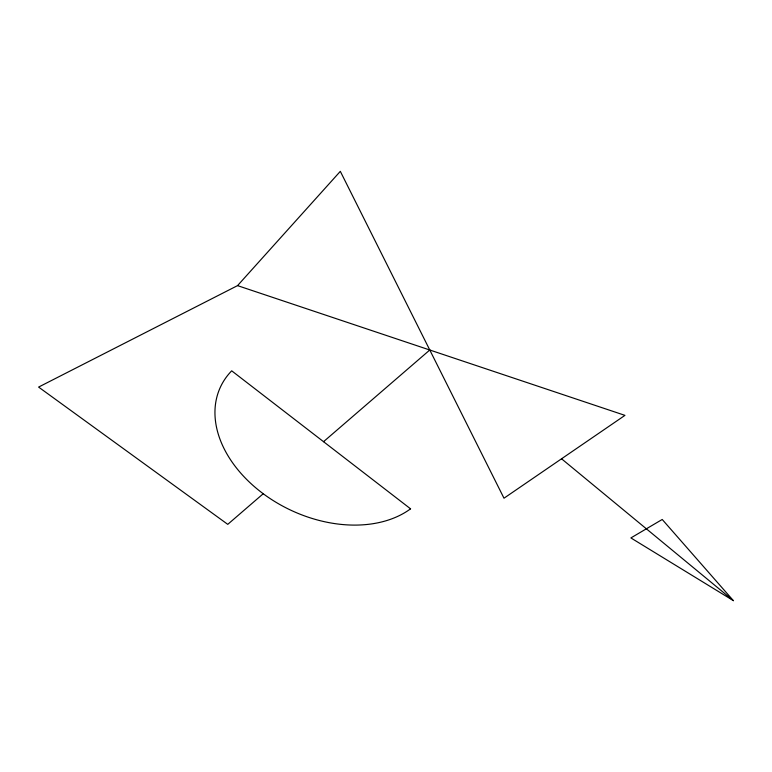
<?xml version="1.0" encoding="UTF-8"?>
<svg xmlns="http://www.w3.org/2000/svg" width="772" height="772" viewBox="0 0 772 772"><rect width="100%" height="100%" fill="white"/><g stroke="black" fill="none" stroke-linecap="round" stroke-linejoin="round"><path stroke-width="1.16" d="M237.544 285.621L340.317 171.345L503.991 498.21L624.953 415.365L237.544 285.621L38.6 387.081L227.759 524.352L263.233 493.733M323.536 441.69L429.782 349.996M733.4 600.655L630.888 537.93L662.222 519.469L733.4 600.655L561.553 458.79M410.569 508.835L231.696 370.821A115.771 81.514 25.4 0 0 260.946 492.005A115.771 81.514 25.4 0 0 410.569 508.835"/></g></svg>
